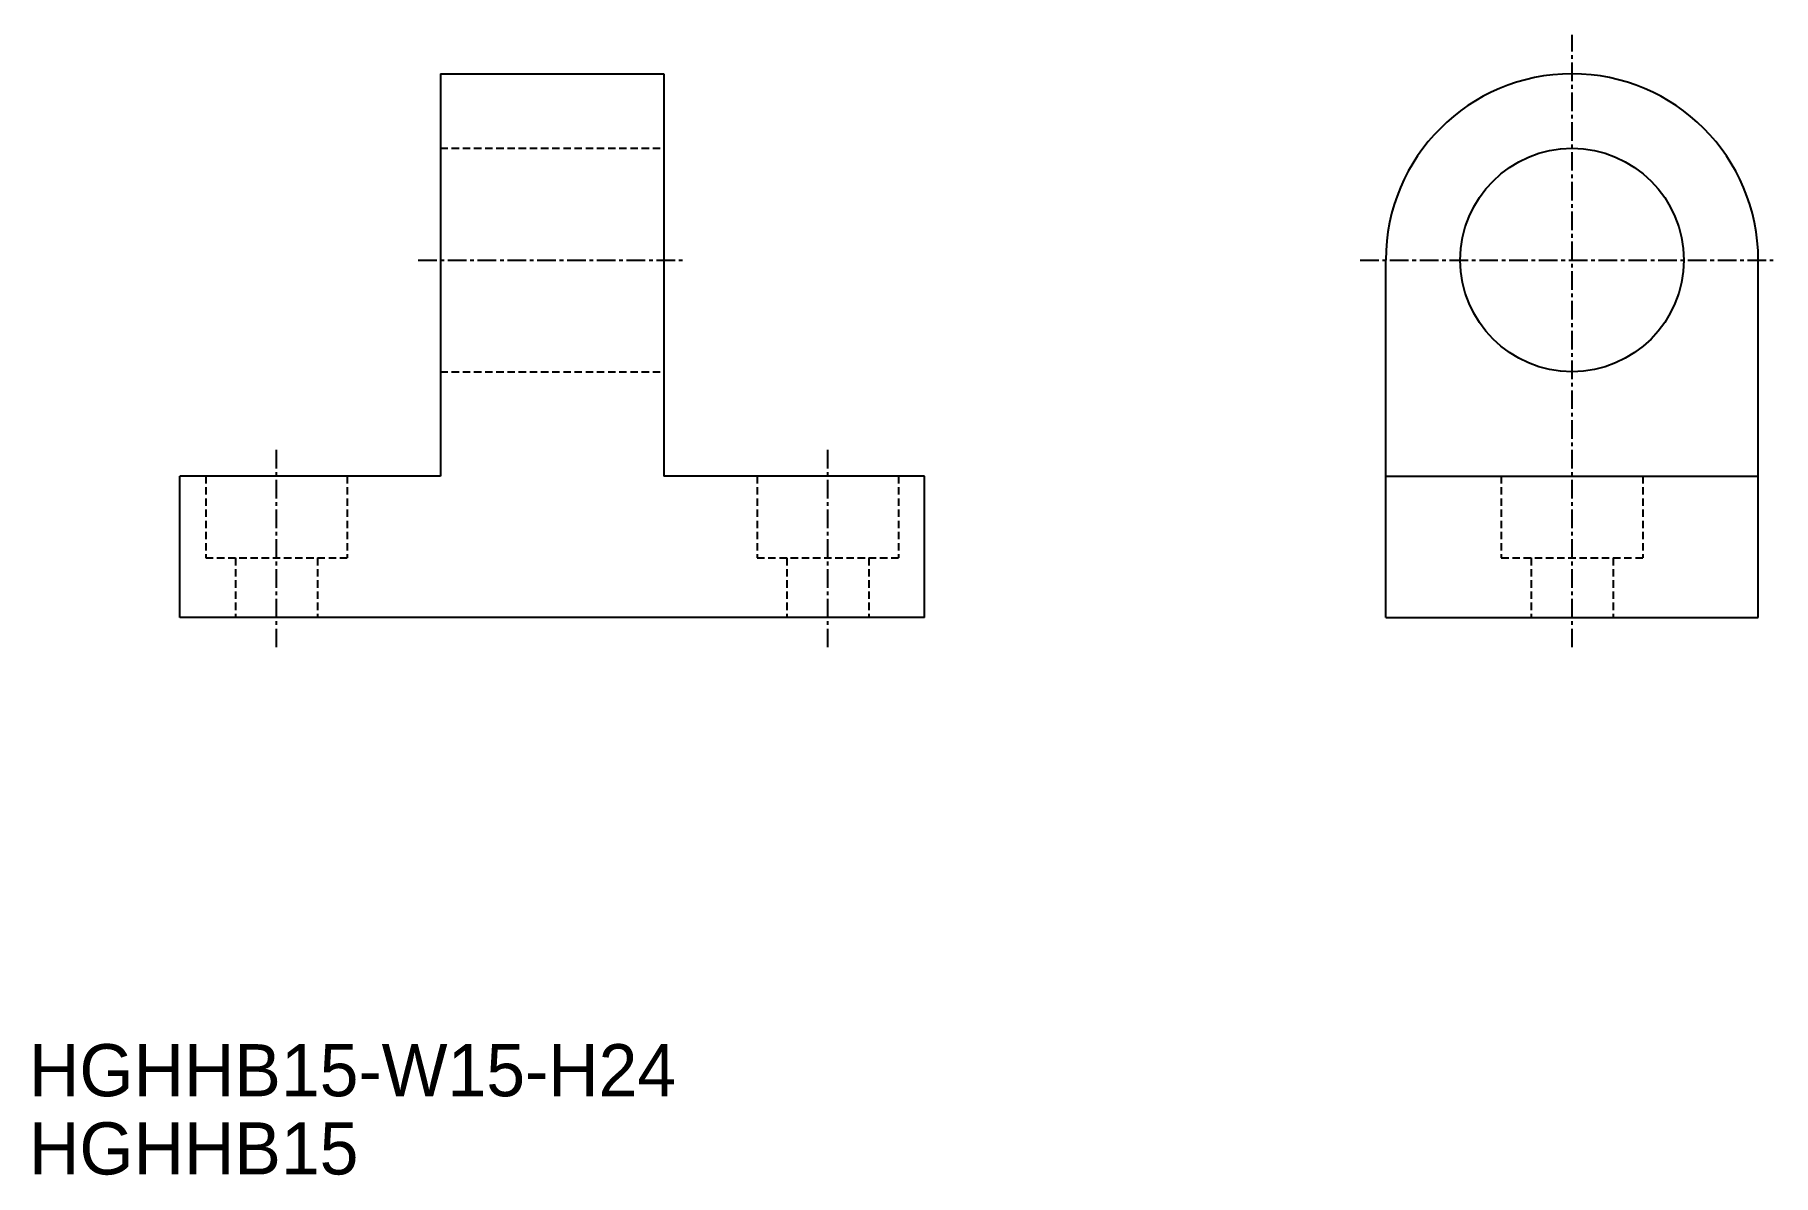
# Model space of a CAD drawing. Extents: x 1 to 118, y 1 to 77.
import ezdxf

# ---------------------------------------------------------------- set-up
doc = ezdxf.new("R2010")
doc.units = 0
doc.linetypes.add('CENTER', pattern=[2, 1.25, -0.25, 0.25, -0.25])
doc.linetypes.add('DASHED', pattern=[0.75, 0.5, -0.25])
doc.layers.get('0').update_dxf_attribs({"linetype": 'CONTINUOUS'})
doc.layers.add('CENTER', color=1, linetype='CENTER')

msp = doc.modelspace()

# ---------------------------------------------------------------- linework, layer by layer
at = {"color": 7, "linetype": 'CONTINUOUS'}
for p, q in [((28.11, 74.82), (43.11, 74.82)), ((28.11, 74.82), (28.11, 47.82)), ((43.11, 74.82), (43.11, 47.82)), ((91.56, 38.32), (91.56, 62.32)), ((116.56, 38.32), (116.56, 62.32)), ((28.11, 47.82), (10.61, 47.82)), ((10.61, 38.32), (10.61, 47.82)), ((60.61, 47.82), (43.11, 47.82)), ((60.61, 38.32), (60.61, 47.82)), ((91.56, 47.82), (116.56, 47.82)), ((60.61, 38.32), (10.61, 38.32)), ((91.56, 38.32), (116.56, 38.32))]:
    msp.add_line(p, q, dxfattribs=at)
at = {"color": 3, "linetype": 'DASHED'}
for p, q in [((28.11, 69.82), (43.11, 69.82)), ((28.11, 54.82), (43.11, 54.82)), ((12.36, 47.82), (12.36, 42.32)), ((21.86, 47.82), (21.86, 42.32)), ((49.36, 47.82), (49.36, 42.32)), ((58.86, 47.82), (58.86, 42.32)), ((99.31, 47.82), (99.31, 42.32)), ((108.81, 47.82), (108.81, 42.32)), ((12.36, 42.32), (21.86, 42.32)), ((14.36, 42.32), (14.36, 38.32)), ((19.86, 42.32), (19.86, 38.32)), ((49.36, 42.32), (58.86, 42.32)), ((51.36, 42.32), (51.36, 38.32)), ((56.86, 42.32), (56.86, 38.32)), ((99.31, 42.32), (108.81, 42.32)), ((101.31, 42.32), (101.31, 38.32)), ((106.81, 42.32), (106.81, 38.32))]:
    msp.add_line(p, q, dxfattribs=at)
at = {"color": 7, "linetype": 'CONTINUOUS'}
msp.add_circle((104.06, 62.32), 7.5, dxfattribs=at)
msp.add_arc((104.06, 62.32), 12.5, 0, 180, dxfattribs=at)
at = {"layer": 'CENTER', "color": 1, "linetype": 'CENTER'}
for p, q in [((104.06, 36.32), (104.06, 77.44)), ((26.61, 62.32), (44.61, 62.32)), ((89.84, 62.32), (117.56, 62.32)), ((17.11, 36.32), (17.11, 49.82)), ((54.11, 36.32), (54.11, 49.82))]:
    msp.add_line(p, q, dxfattribs=at)

# ---------------------------------------------------------------- texts
at = {"color": 7, "linetype": 'CONTINUOUS'}
for s, p in [('HGHHB15-W15-H24', (0.5, 6.18)), ('HGHHB15', (0.5, 0.93))]:
    msp.add_text(s, height=3.5, dxfattribs=at).set_placement(p)

doc.saveas('drawing.dxf')
